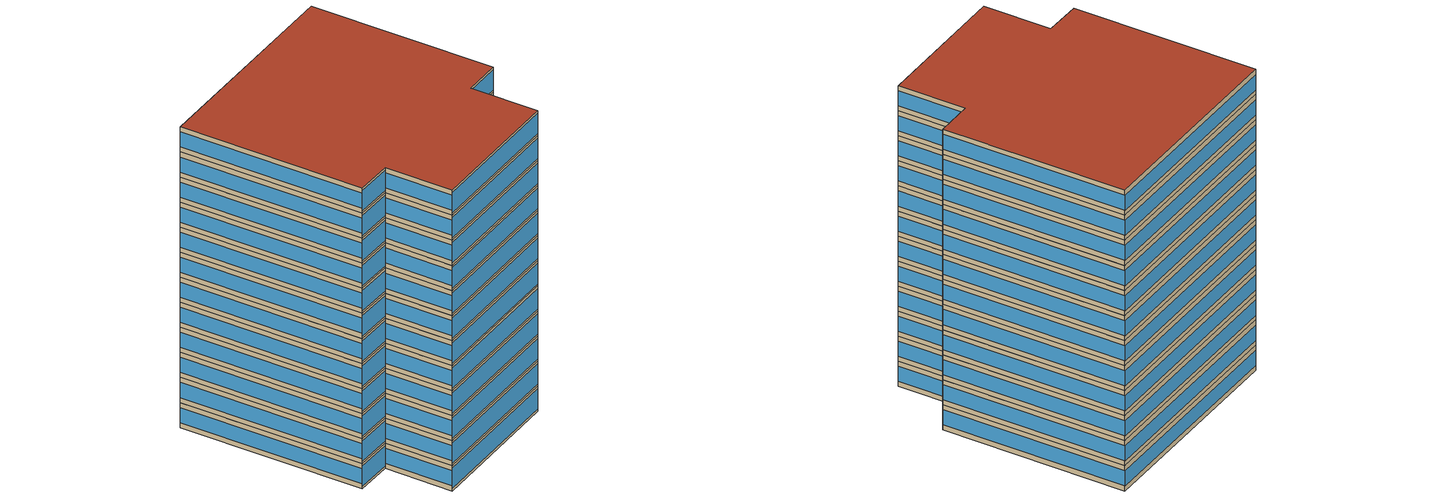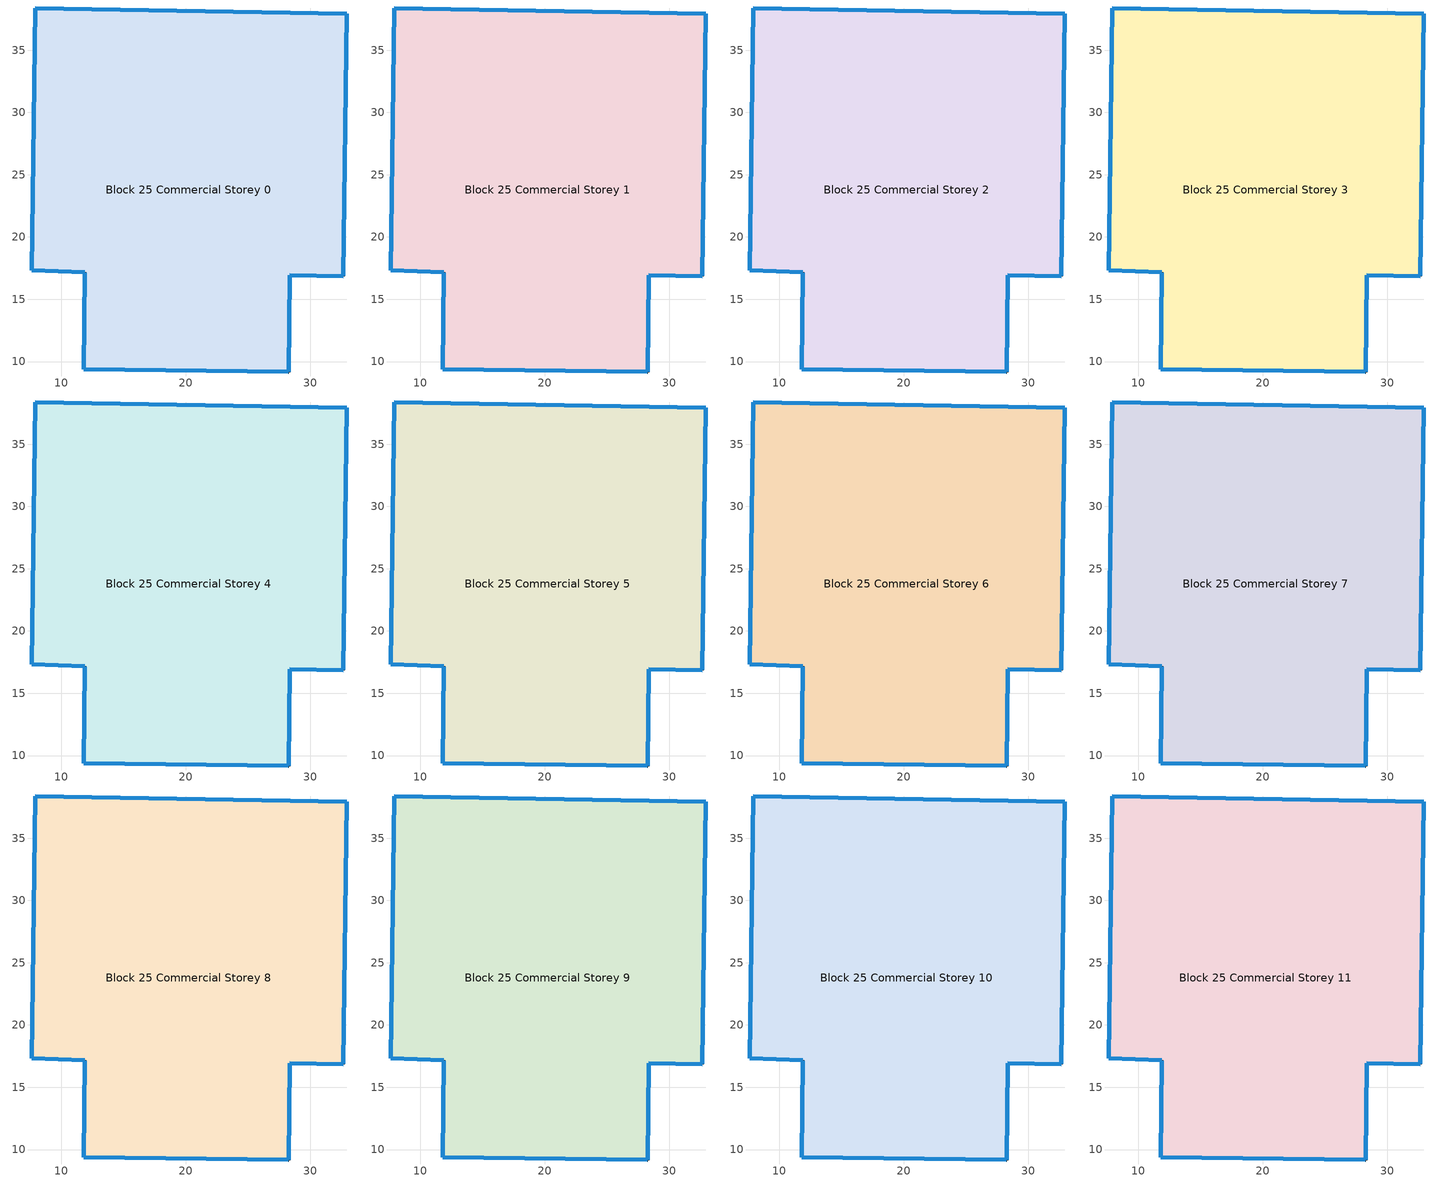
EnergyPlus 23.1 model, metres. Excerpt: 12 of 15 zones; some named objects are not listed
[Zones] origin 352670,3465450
Block 25 Commercial Storey 0
 floor ground (Project Floor): 32.93,37.92 32.64,16.86 28.36,16.92 28.25,9.16 11.78,9.39 11.89,17.15 7.61,17.32 7.91,38.38 z0
 wall outside (Project Wall): 7.61,17.32 11.89,17.15 11.78,9.39 28.25,9.16 28.36,16.92 32.64,16.86 32.93,37.92 7.91,38.38 7.61,17.32 z0:3
 window (Commercial_south_window_construction): 7.61,17.32 11.89,17.15 / 11.79,9.39 28.24,9.16 / 28.36,16.92 32.64,16.86 z0.3:2.7
 window (Commercial_west_window_construction): 11.89,17.15 11.78,9.39 / 7.91,38.37 7.61,17.33 z0.6:2.4
 window (Commercial_east_window_construction): 28.25,9.16 28.36,16.91 / 32.64,16.87 32.93,37.91 z0.6:2.4
 window (Commercial_north_window_construction): 32.92,37.92 7.92,38.38 z0.6:2.4
 roof outside (Project Ceiling): 28.25,9.16 28.36,16.92 32.64,16.86 32.93,37.92 7.91,38.38 7.61,17.32 11.89,17.15 11.78,9.39 z3
Block 25 Commercial Storey 1
 floor outside (Project Floor): 32.93,37.92 32.64,16.86 28.36,16.92 28.25,9.16 11.78,9.39 11.89,17.15 7.61,17.32 7.91,38.38 z3
 wall outside (Project Wall): 7.61,17.32 11.89,17.15 11.78,9.39 28.25,9.16 28.36,16.92 32.64,16.86 32.93,37.92 7.91,38.38 7.61,17.32 z3:6
 window (Commercial_south_window_construction): 7.61,17.32 11.89,17.15 / 11.79,9.39 28.24,9.16 / 28.36,16.92 32.64,16.86 z3.3:5.7
 window (Commercial_west_window_construction): 11.89,17.15 11.78,9.39 / 7.91,38.37 7.61,17.33 z3.6:5.4
 window (Commercial_east_window_construction): 28.25,9.16 28.36,16.91 / 32.64,16.87 32.93,37.91 z3.6:5.4
 window (Commercial_north_window_construction): 32.92,37.92 7.92,38.38 z3.6:5.4
 roof outside (Project Ceiling): 28.25,9.16 28.36,16.92 32.64,16.86 32.93,37.92 7.91,38.38 7.61,17.32 11.89,17.15 11.78,9.39 z6
Block 25 Commercial Storey 2
 floor outside (Project Floor): 32.93,37.92 32.64,16.86 28.36,16.92 28.25,9.16 11.78,9.39 11.89,17.15 7.61,17.32 7.91,38.38 z6
 wall outside (Project Wall): 7.61,17.32 11.89,17.15 11.78,9.39 28.25,9.16 28.36,16.92 32.64,16.86 32.93,37.92 7.91,38.38 7.61,17.32 z6:9
 window (Commercial_south_window_construction): 7.61,17.32 11.89,17.15 / 11.79,9.39 28.24,9.16 / 28.36,16.92 32.64,16.86 z6.3:8.7
 window (Commercial_west_window_construction): 11.89,17.15 11.78,9.39 / 7.91,38.37 7.61,17.33 z6.6:8.4
 window (Commercial_east_window_construction): 28.25,9.16 28.36,16.91 / 32.64,16.87 32.93,37.91 z6.6:8.4
 window (Commercial_north_window_construction): 32.92,37.92 7.92,38.38 z6.6:8.4
 roof outside (Project Ceiling): 28.25,9.16 28.36,16.92 32.64,16.86 32.93,37.92 7.91,38.38 7.61,17.32 11.89,17.15 11.78,9.39 z9
Block 25 Commercial Storey 3
 floor outside (Project Floor): 32.93,37.92 32.64,16.86 28.36,16.92 28.25,9.16 11.78,9.39 11.89,17.15 7.61,17.32 7.91,38.38 z9
 wall outside (Project Wall): 7.61,17.32 11.89,17.15 11.78,9.39 28.25,9.16 28.36,16.92 32.64,16.86 32.93,37.92 7.91,38.38 7.61,17.32 z9:12
 window (Commercial_south_window_construction): 7.61,17.32 11.89,17.15 / 11.79,9.39 28.24,9.16 / 28.36,16.92 32.64,16.86 z9.3:11.7
 window (Commercial_west_window_construction): 11.89,17.15 11.78,9.39 / 7.91,38.37 7.61,17.33 z9.6:11.4
 window (Commercial_east_window_construction): 28.25,9.16 28.36,16.91 / 32.64,16.87 32.93,37.91 z9.6:11.4
 window (Commercial_north_window_construction): 32.92,37.92 7.92,38.38 z9.6:11.4
 roof outside (Project Ceiling): 28.25,9.16 28.36,16.92 32.64,16.86 32.93,37.92 7.91,38.38 7.61,17.32 11.89,17.15 11.78,9.39 z12
Block 25 Commercial Storey 4
 floor outside (Project Floor): 32.93,37.92 32.64,16.86 28.36,16.92 28.25,9.16 11.78,9.39 11.89,17.15 7.61,17.32 7.91,38.38 z12
 wall outside (Project Wall): 7.61,17.32 11.89,17.15 11.78,9.39 28.25,9.16 28.36,16.92 32.64,16.86 32.93,37.92 7.91,38.38 7.61,17.32 z12:15
 window (Commercial_south_window_construction): 7.61,17.32 11.89,17.15 / 11.79,9.39 28.24,9.16 / 28.36,16.92 32.64,16.86 z12.3:14.7
 window (Commercial_west_window_construction): 11.89,17.15 11.78,9.39 / 7.91,38.37 7.61,17.33 z12.6:14.4
 window (Commercial_east_window_construction): 28.25,9.16 28.36,16.91 / 32.64,16.87 32.93,37.91 z12.6:14.4
 window (Commercial_north_window_construction): 32.92,37.92 7.92,38.38 z12.6:14.4
 roof outside (Project Ceiling): 28.25,9.16 28.36,16.92 32.64,16.86 32.93,37.92 7.91,38.38 7.61,17.32 11.89,17.15 11.78,9.39 z15
Block 25 Commercial Storey 5
 floor outside (Project Floor): 32.93,37.92 32.64,16.86 28.36,16.92 28.25,9.16 11.78,9.39 11.89,17.15 7.61,17.32 7.91,38.38 z15
 wall outside (Project Wall): 7.61,17.32 11.89,17.15 11.78,9.39 28.25,9.16 28.36,16.92 32.64,16.86 32.93,37.92 7.91,38.38 7.61,17.32 z15:18
 window (Commercial_south_window_construction): 7.61,17.32 11.89,17.15 / 11.79,9.39 28.24,9.16 / 28.36,16.92 32.64,16.86 z15.3:17.7
 window (Commercial_west_window_construction): 11.89,17.15 11.78,9.39 / 7.91,38.37 7.61,17.33 z15.6:17.4
 window (Commercial_east_window_construction): 28.25,9.16 28.36,16.91 / 32.64,16.87 32.93,37.91 z15.6:17.4
 window (Commercial_north_window_construction): 32.92,37.92 7.92,38.38 z15.6:17.4
 roof outside (Project Ceiling): 28.25,9.16 28.36,16.92 32.64,16.86 32.93,37.92 7.91,38.38 7.61,17.32 11.89,17.15 11.78,9.39 z18
Block 25 Commercial Storey 6
 floor outside (Project Floor): 32.93,37.92 32.64,16.86 28.36,16.92 28.25,9.16 11.78,9.39 11.89,17.15 7.61,17.32 7.91,38.38 z18
 wall outside (Project Wall): 7.61,17.32 11.89,17.15 11.78,9.39 28.25,9.16 28.36,16.92 32.64,16.86 32.93,37.92 7.91,38.38 7.61,17.32 z18:21
 window (Commercial_south_window_construction): 7.61,17.32 11.89,17.15 / 11.79,9.39 28.24,9.16 / 28.36,16.92 32.64,16.86 z18.3:20.7
 window (Commercial_west_window_construction): 11.89,17.15 11.78,9.39 / 7.91,38.37 7.61,17.33 z18.6:20.4
 window (Commercial_east_window_construction): 28.25,9.16 28.36,16.91 / 32.64,16.87 32.93,37.91 z18.6:20.4
 window (Commercial_north_window_construction): 32.92,37.92 7.92,38.38 z18.6:20.4
 roof outside (Project Ceiling): 28.25,9.16 28.36,16.92 32.64,16.86 32.93,37.92 7.91,38.38 7.61,17.32 11.89,17.15 11.78,9.39 z21
Block 25 Commercial Storey 7
 floor outside (Project Floor): 32.93,37.92 32.64,16.86 28.36,16.92 28.25,9.16 11.78,9.39 11.89,17.15 7.61,17.32 7.91,38.38 z21
 wall outside (Project Wall): 7.61,17.32 11.89,17.15 11.78,9.39 28.25,9.16 28.36,16.92 32.64,16.86 32.93,37.92 7.91,38.38 7.61,17.32 z21:24
 window (Commercial_south_window_construction): 7.61,17.32 11.89,17.15 / 11.79,9.39 28.24,9.16 / 28.36,16.92 32.64,16.86 z21.3:23.7
 window (Commercial_west_window_construction): 11.89,17.15 11.78,9.39 / 7.91,38.37 7.61,17.33 z21.6:23.4
 window (Commercial_east_window_construction): 28.25,9.16 28.36,16.91 / 32.64,16.87 32.93,37.91 z21.6:23.4
 window (Commercial_north_window_construction): 32.92,37.92 7.92,38.38 z21.6:23.4
 roof outside (Project Ceiling): 28.25,9.16 28.36,16.92 32.64,16.86 32.93,37.92 7.91,38.38 7.61,17.32 11.89,17.15 11.78,9.39 z24
Block 25 Commercial Storey 8
 floor outside (Project Floor): 32.93,37.92 32.64,16.86 28.36,16.92 28.25,9.16 11.78,9.39 11.89,17.15 7.61,17.32 7.91,38.38 z24
 wall outside (Project Wall): 7.61,17.32 11.89,17.15 11.78,9.39 28.25,9.16 28.36,16.92 32.64,16.86 32.93,37.92 7.91,38.38 7.61,17.32 z24:27
 window (Commercial_south_window_construction): 7.61,17.32 11.89,17.15 / 11.79,9.39 28.24,9.16 / 28.36,16.92 32.64,16.86 z24.3:26.7
 window (Commercial_west_window_construction): 11.89,17.15 11.78,9.39 / 7.91,38.37 7.61,17.33 z24.6:26.4
 window (Commercial_east_window_construction): 28.25,9.16 28.36,16.91 / 32.64,16.87 32.93,37.91 z24.6:26.4
 window (Commercial_north_window_construction): 32.92,37.92 7.92,38.38 z24.6:26.4
 roof outside (Project Ceiling): 28.25,9.16 28.36,16.92 32.64,16.86 32.93,37.92 7.91,38.38 7.61,17.32 11.89,17.15 11.78,9.39 z27
Block 25 Commercial Storey 9
 floor outside (Project Floor): 32.93,37.92 32.64,16.86 28.36,16.92 28.25,9.16 11.78,9.39 11.89,17.15 7.61,17.32 7.91,38.38 z27
 wall outside (Project Wall): 7.61,17.32 11.89,17.15 11.78,9.39 28.25,9.16 28.36,16.92 32.64,16.86 32.93,37.92 7.91,38.38 7.61,17.32 z27:30
 window (Commercial_south_window_construction): 7.61,17.32 11.89,17.15 / 11.79,9.39 28.24,9.16 / 28.36,16.92 32.64,16.86 z27.3:29.7
 window (Commercial_west_window_construction): 11.89,17.15 11.78,9.39 / 7.91,38.37 7.61,17.33 z27.6:29.4
 window (Commercial_east_window_construction): 28.25,9.16 28.36,16.91 / 32.64,16.87 32.93,37.91 z27.6:29.4
 window (Commercial_north_window_construction): 32.92,37.92 7.92,38.38 z27.6:29.4
 roof outside (Project Ceiling): 28.25,9.16 28.36,16.92 32.64,16.86 32.93,37.92 7.91,38.38 7.61,17.32 11.89,17.15 11.78,9.39 z30
Block 25 Commercial Storey 10
 floor outside (Project Floor): 32.93,37.92 32.64,16.86 28.36,16.92 28.25,9.16 11.78,9.39 11.89,17.15 7.61,17.32 7.91,38.38 z30
 wall outside (Project Wall): 7.61,17.32 11.89,17.15 11.78,9.39 28.25,9.16 28.36,16.92 32.64,16.86 32.93,37.92 7.91,38.38 7.61,17.32 z30:33
 window (Commercial_south_window_construction): 7.61,17.32 11.89,17.15 / 11.79,9.39 28.24,9.16 / 28.36,16.92 32.64,16.86 z30.3:32.7
 window (Commercial_west_window_construction): 11.89,17.15 11.78,9.39 / 7.91,38.37 7.61,17.33 z30.6:32.4
 window (Commercial_east_window_construction): 28.25,9.16 28.36,16.91 / 32.64,16.87 32.93,37.91 z30.6:32.4
 window (Commercial_north_window_construction): 32.92,37.92 7.92,38.38 z30.6:32.4
 roof outside (Project Ceiling): 28.25,9.16 28.36,16.92 32.64,16.86 32.93,37.92 7.91,38.38 7.61,17.32 11.89,17.15 11.78,9.39 z33
Block 25 Commercial Storey 11
 floor outside (Project Floor): 32.93,37.92 32.64,16.86 28.36,16.92 28.25,9.16 11.78,9.39 11.89,17.15 7.61,17.32 7.91,38.38 z33
 wall outside (Project Wall): 7.61,17.32 11.89,17.15 11.78,9.39 28.25,9.16 28.36,16.92 32.64,16.86 32.93,37.92 7.91,38.38 7.61,17.32 z33:36
 window (Commercial_south_window_construction): 7.61,17.32 11.89,17.15 / 11.79,9.39 28.24,9.16 / 28.36,16.92 32.64,16.86 z33.3:35.7
 window (Commercial_west_window_construction): 11.89,17.15 11.78,9.39 / 7.91,38.37 7.61,17.33 z33.6:35.4
 window (Commercial_east_window_construction): 28.25,9.16 28.36,16.91 / 32.64,16.87 32.93,37.91 z33.6:35.4
 window (Commercial_north_window_construction): 32.92,37.92 7.92,38.38 z33.6:35.4
 roof outside (Project Ceiling): 28.25,9.16 28.36,16.92 32.64,16.86 32.93,37.92 7.91,38.38 7.61,17.32 11.89,17.15 11.78,9.39 z36
[Building]
Building_1: North Axis=0; Terrain=City; Loads Convergence Tolerance Value=0.04; Temperature Convergence Tolerance Value=0.4; Solar Distribution=FullExterior; Maximum Number of Warmup Days=25; Minimum Number of Warmup Days=6
[Site:Location]
CHN Design_Conditions: Latitude=30; Longitude=114; Time Zone=8; Elevation=12
[SIZINGPERIOD:DESIGNDAY] Day of Month=21; DryBulb Temperature Range Modifier Type=DefaultMultipliers; Humidity Condition Type=Wetbulb; Barometric Pressure=101181; Rain Indicator=No; Snow Indicator=No; Daylight Saving Time Indicator=No; Sky Clearness=0; Begin Environment Reset Mode=FullResetAtBeginEnvironment
Name | Month | Day Type | Maximum DryBulb Temperature | Daily DryBulb Temperature Range | Wetbulb or DewPoint at Maximum DryBulb | Wind Speed | Wind Direction | Solar Model Indicator | ASHRAE Clear Sky Optical Depth for Beam Irradiance taub | ASHRAE Clear Sky Optical Depth for Diffuse Irradiance taud
Ann Htg 99.6% Condns DB | 1 | WinterDesignDay | -10 | 0 | -4.8 | 1 | 340 | ASHRAEClearSky | 0 | 0
Ann Clg .4% Condns DB=>MWB | 7 | SummerDesignDay | 40 | 6.6 | 27.1 | 3.5 | 220 | ASHRAETau | 0.781 | 1.413
[MATERIAL]
DefaultMaterial: Roughness=Rough; Thickness=0.1; Conductivity=0.1; Density=1000; Specific Heat=1000; Thermal Absorptance=0.9; Solar Absorptance=0.7; Visible Absorptance=0.7
[WINDOWMATERIAL:SIMPLEGLAZINGSYSTEM] UFactor=3; Visible Transmittance=0.6
Name | Solar Heat Gain Coefficient
Commercial_east_window; Commercial_south_window; Commercial_west_window | 0.3
Commercial_north_window | 0.35
[CONSTRUCTION]
Project Wall; Project Floor; Project Ceiling: DefaultMaterial
Commercial_east_window_construction: Commercial_east_window
Commercial_south_window_construction: Commercial_south_window
Commercial_west_window_construction: Commercial_west_window
Commercial_north_window_construction: Commercial_north_window
[SPACE] Ceiling Height=autocalculate; Volume=autocalculate; Floor Area=autocalculate; Space Type=Commercial
Name | Zone
Block 25 Commercial Storey 0_space | Block 25 Commercial Storey 0
Block 25 Commercial Storey 1_space | Block 25 Commercial Storey 1
Block 25 Commercial Storey 2_space | Block 25 Commercial Storey 2
Block 25 Commercial Storey 3_space | Block 25 Commercial Storey 3
Block 25 Commercial Storey 4_space | Block 25 Commercial Storey 4
Block 25 Commercial Storey 5_space | Block 25 Commercial Storey 5
Block 25 Commercial Storey 6_space | Block 25 Commercial Storey 6
Block 25 Commercial Storey 7_space | Block 25 Commercial Storey 7
Block 25 Commercial Storey 8_space | Block 25 Commercial Storey 8
Block 25 Commercial Storey 9_space | Block 25 Commercial Storey 9
Block 25 Commercial Storey 10_space | Block 25 Commercial Storey 10
Block 25 Commercial Storey 11_space | Block 25 Commercial Storey 11
[SPACELIST]
Commercial: Block 25 Commercial Storey 0_space, Block 25 Commercial Storey 1_space, Block 25 Commercial Storey 2_space, Block 25 Commercial Storey 3_space, Block 25 Commercial Storey 4_space, Block 25 Commercial Storey 5_space, Block 25 Commercial Storey 6_space, Block 25 Commercial Storey 7_space, Block 25 Commercial Storey 8_space, Block 25 Commercial Storey 9_space, Block 25 Commercial Storey 10_space, Block 25 Commercial Storey 11_space, Block 25 Commercial Storey 12_space, Block 25 Commercial Storey 13_space, Block 25 Commercial Storey 14_space
[ZONE] Type=1; Multiplier=1; Ceiling Height=autocalculate; Volume=autocalculate; Floor Area=autocalculate; Part of Total Floor Area=Yes
Block 25 Commercial Storey 0; Block 25 Commercial Storey 1; Block 25 Commercial Storey 2; Block 25 Commercial Storey 3; Block 25 Commercial Storey 4; Block 25 Commercial Storey 5; Block 25 Commercial Storey 6; Block 25 Commercial Storey 7; Block 25 Commercial Storey 8; Block 25 Commercial Storey 9; Block 25 Commercial Storey 10; Block 25 Commercial Storey 11
[PEOPLE]
People_for_commercial: Zone or ZoneList or Space or SpaceList=Commercial; Number of People Schedule=SeasonalSchedule_Schedule_commerical_people; Number of People Calculation Method=People/Area; People per Floor Area=0.125; Fraction Radiant=0.3; Sensible Heat Fraction=autocalculate; Activity Level Schedule=SeasonalSchedule_Schedule_commerical_activity; Carbon Dioxide Generation Rate=3.82e-08; Enable ASHRAE 55 Comfort Warnings=No; Mean Radiant Temperature Calculation Type=ZoneAveraged; Clothing Insulation Calculation Method=ClothingInsulationSchedule; Cold Stress Temperature Threshold=15.56; Heat Stress Temperature Threshold=30
[LIGHTS]
Light_for_commercial: Zone or ZoneList or Space or SpaceList=Commercial; Schedule=SeasonalSchedule_commerical_lighting; Design Level Calculation Method=Watts/Area; Watts per Zone Floor Area=10; Return Air Fraction=0; Fraction Radiant=0.32; Fraction Visible=0.25; Fraction Replaceable=1; EndUse Subcategory=General; Return Air Fraction Calculated from Plenum Temperature=No; Return Air Fraction Function of Plenum Temperature Coefficient 1=0; Return Air Fraction Function of Plenum Temperature Coefficient 2=0
[ELECTRICEQUIPMENT]
Equipment_for_commercial: Zone or ZoneList or Space or SpaceList=Commercial; Schedule=SeasonalSchedule_Schedule_commerical_equipment; Design Level Calculation Method=Watts/Area; Watts per Zone Floor Area=13; Fraction Latent=0; Fraction Radiant=0; Fraction Lost=0; EndUse Subcategory=Electric Equipment
[DAYLIGHTING:CONTROLS] Illuminance Setpoint at Reference Point 1=500
Name | Zone or Space | Glare Calculation Daylighting Reference Point | Daylighting Reference Point 1
Dlight_Block 25 Commercial Storey 0 | Block 25 Commercial Storey 0 | Rpoint_Block 25 Commercial Storey 0 | Rpoint_Block 25 Commercial Storey 0
Dlight_Block 25 Commercial Storey 1 | Block 25 Commercial Storey 1 | Rpoint_Block 25 Commercial Storey 1 | Rpoint_Block 25 Commercial Storey 1
Dlight_Block 25 Commercial Storey 2 | Block 25 Commercial Storey 2 | Rpoint_Block 25 Commercial Storey 2 | Rpoint_Block 25 Commercial Storey 2
Dlight_Block 25 Commercial Storey 3 | Block 25 Commercial Storey 3 | Rpoint_Block 25 Commercial Storey 3 | Rpoint_Block 25 Commercial Storey 3
Dlight_Block 25 Commercial Storey 4 | Block 25 Commercial Storey 4 | Rpoint_Block 25 Commercial Storey 4 | Rpoint_Block 25 Commercial Storey 4
Dlight_Block 25 Commercial Storey 5 | Block 25 Commercial Storey 5 | Rpoint_Block 25 Commercial Storey 5 | Rpoint_Block 25 Commercial Storey 5
Dlight_Block 25 Commercial Storey 6 | Block 25 Commercial Storey 6 | Rpoint_Block 25 Commercial Storey 6 | Rpoint_Block 25 Commercial Storey 6
Dlight_Block 25 Commercial Storey 7 | Block 25 Commercial Storey 7 | Rpoint_Block 25 Commercial Storey 7 | Rpoint_Block 25 Commercial Storey 7
Dlight_Block 25 Commercial Storey 8 | Block 25 Commercial Storey 8 | Rpoint_Block 25 Commercial Storey 8 | Rpoint_Block 25 Commercial Storey 8
Dlight_Block 25 Commercial Storey 9 | Block 25 Commercial Storey 9 | Rpoint_Block 25 Commercial Storey 9 | Rpoint_Block 25 Commercial Storey 9
Dlight_Block 25 Commercial Storey 10 | Block 25 Commercial Storey 10 | Rpoint_Block 25 Commercial Storey 10 | Rpoint_Block 25 Commercial Storey 10
Dlight_Block 25 Commercial Storey 11 | Block 25 Commercial Storey 11 | Rpoint_Block 25 Commercial Storey 11 | Rpoint_Block 25 Commercial Storey 11
[HVACTEMPLATE:THERMOSTAT]
Name | Heating Setpoint Schedule | Cooling Setpoint Schedule
Thermostat_for_office | SeasonalSchedule_office_heating | SeasonalSchedule_office_cooling
Thermostat_for_commercial | SeasonalSchedule_commerical_heating | SeasonalSchedule_commerical_cooling
Thermostat_for_residential | SeasonalSchedule_residential_heating | SeasonalSchedule_residential_cooling
Thermostat_for_school | SeasonalSchedule_school_heating | SeasonalSchedule_school_cooling
Thermostat_for_hospital | SeasonalSchedule_hospital_heating | SeasonalSchedule_hospital_cooling
Thermostat_for_industrial | SeasonalSchedule_Industrial_heating | SeasonalSchedule_Industrial_cooling
Thermostat_for_transport | SeasonalSchedule_transport_heating | SeasonalSchedule_transport_cooling
Thermostat_for_administration | SeasonalSchedule_administration_heating | SeasonalSchedule_administration_cooling
[HVACTEMPLATE:ZONE:IDEALLOADSAIRSYSTEM] Template Thermostat=Thermostat_for_commercial; Maximum Heating Supply Air Temperature=50; Minimum Cooling Supply Air Temperature=13; Maximum Heating Supply Air Humidity Ratio=0.0156; Minimum Cooling Supply Air Humidity Ratio=0.0077; Heating Limit=NoLimit; Cooling Limit=NoLimit; Dehumidification Control Type=ConstantSensibleHeatRatio; Cooling Sensible Heat Ratio=0.7; Dehumidification Setpoint=60; Humidification Control Type=None; Humidification Setpoint=30; Outdoor Air Method=DetailedSpecification; Outdoor Air Flow Rate per Person=0.00944; Outdoor Air Flow Rate per Zone Floor Area=0; Outdoor Air Flow Rate per Zone=0; Design Specification Outdoor Air Object=Ventilation_for_commercial; Demand Controlled Ventilation Type=None; Outdoor Air Economizer Type=NoEconomizer; Heat Recovery Type=None; Sensible Heat Recovery Effectiveness=0.7; Latent Heat Recovery Effectiveness=0.65
Block 25 Commercial Storey 0; Block 25 Commercial Storey 1; Block 25 Commercial Storey 2; Block 25 Commercial Storey 3; Block 25 Commercial Storey 4; Block 25 Commercial Storey 5; Block 25 Commercial Storey 6; Block 25 Commercial Storey 7; Block 25 Commercial Storey 8; Block 25 Commercial Storey 9; Block 25 Commercial Storey 10; Block 25 Commercial Storey 11
[DESIGNSPECIFICATION:OUTDOORAIR]
Ventilation_for_commercial: Outdoor Air Method=Flow/Person; Outdoor Air Flow per Person=0.00833333; Outdoor Air Flow per Zone Floor Area=0; Outdoor Air Flow per Zone=0; Outdoor Air Flow Air Changes per Hour=0
[SCHEDULE:DAY:HOURLY]
Schedule_administration_heating_summer_hourly; Schedule_commerical_heating_summer_hourly; Schedule_residential_heating_summer_hourly; Schedule_school_heating_summer_hourly; Schedule_hospital_heating_summer_hourly; Schedule_Industrial_heating_summer_hourly; Schedule_transport_heating_summer_hourly; Schedule_office_heating_summer_hourly: -20, -20, -20, -20, -20, -20, -20, -20, -20, -20, -20, -20, -20, -20, -20, -20, -20, -20, -20, -20, -20, -20, -20, -20
Schedule_administration_heating_winnter_weekday_hourly: 5, 5, 5, 5, 5, 5, 12, 12, 18, 20, 20, 20, 20, 20, 20, 20, 20, 20, 18, 5, 5, 5, 5, 5
Schedule_administration_heating_winnter_holiday_hourly; Schedule_school_heating_winnter_holiday_hourly: 5, 5, 5, 5, 5, 5, 5, 5, 5, 5, 5, 5, 5, 5, 5, 5, 5, 5, 5, 5, 5, 5, 5, 5
Schedule_administration_cooling_winter_hourly; Schedule_administration_cooling_summer_holiday_hourly; Schedule_commerical_cooling_winter_hourly; Schedule_residential_cooling_winter_hourly; Schedule_school_cooling_winter_hourly; Schedule_school_cooling_summer_holiday_hourly; Schedule_hospital_cooling_winter_hourly; Schedule_Industrial_cooling_winter_hourly; Schedule_transport_cooling_winter_hourly; Schedule_office_cooling_winter_hourly: 50, 50, 50, 50, 50, 50, 50, 50, 50, 50, 50, 50, 50, 50, 50, 50, 50, 50, 50, 50, 50, 50, 50, 50
Schedule_administration_cooling_summer_weekday_hourly: 50, 50, 50, 50, 50, 50, 50, 28, 26, 26, 26, 26, 26, 26, 26, 26, 26, 26, 50, 50, 50, 50, 50, 50
Schedule_commerical_heating_winnter_weekday_hourly; Schedule_commerical_heating_winnter_holiday_hourly: 5, 5, 5, 5, 5, 5, 12, 16, 18, 18, 18, 18, 18, 18, 18, 18, 18, 18, 18, 18, 12, 5, 5, 5
Schedule_commerical_cooling_summer_weekday_hourly; Schedule_commerical_cooling_summer_holiday_hourly: 50, 50, 50, 50, 50, 50, 50, 28, 24, 24, 24, 24, 24, 24, 24, 24, 24, 24, 24, 24, 24, 28, 50, 50
Schedule_commerical_lighting_weekday_hourly; Schedule_commerical_lighting_holiday_hourly: 0.1, 0.1, 0.1, 0.1, 0.1, 0.1, 0.1, 0.5, 0.6, 0.6, 0.6, 0.6, 0.6, 0.6, 0.6, 0.6, 0.8, 0.9, 1, 1, 1, 0.1, 0.1, 0.1
Schedule_commerical_equipment_weekday_hourly; Schedule_commerical_equipment_holiday_hourly: 0.2, 0.2, 0.2, 0.2, 0.2, 0.2, 0.2, 0.3, 0.5, 1, 1, 1, 1, 1, 1, 1, 1, 1, 1, 0.8, 0.5, 0.2, 0.2, 0.2
Schedule_commerical_people_weekday_hourly: 0.1, 0.1, 0.1, 0.1, 0.1, 0.1, 0.1, 0.2, 0.5, 0.8, 0.8, 0.8, 0.8, 0.8, 0.8, 0.8, 0.8, 0.8, 0.8, 0.7, 0.5, 0.1, 0.1, 0.1
Schedule_commerical_people_holiday_hourly: 0.1, 0.1, 0.1, 0.1, 0.1, 0.1, 0.1, 0.2, 0.5, 0.8, 1, 1, 1, 1, 1, 1, 1, 0.8, 0.8, 0.7, 0.5, 0.1, 0.1, 0.1
Schedule_commerical_activity_weekday_hourly; Schedule_commerical_activity_holiday_hourly: 207, 207, 207, 207, 207, 207, 207, 207, 207, 207, 207, 207, 207, 207, 207, 207, 207, 207, 207, 207, 207, 207, 207, 207
Schedule_residential_heating_winnter_weekday_hourly; Schedule_residential_heating_winnter_holiday_hourly: 18, 18, 18, 18, 18, 18, 18, -20, -20, -20, -20, -20, -20, -20, -20, -20, -20, -20, -20, -20, 18, 18, 18, 18
Schedule_residential_cooling_summer_weekday_hourly; Schedule_residential_cooling_summer_holiday_hourly: 26, 26, 26, 26, 26, 26, 26, 50, 50, 50, 50, 50, 50, 50, 50, 50, 50, 50, 50, 50, 26, 26, 26, 26
Schedule_school_heating_winnter_weekday_hourly: 5, 5, 5, 5, 5, 12, 18, 20, 20, 20, 20, 20, 20, 20, 20, 20, 20, 20, 18, 12, 5, 5, 5, 5
Schedule_school_cooling_summer_weekday_hourly: 50, 50, 50, 50, 50, 50, 28, 26, 26, 26, 26, 26, 26, 26, 26, 26, 26, 26, 50, 50, 50, 50, 50, 50
Schedule_hospital_heating_winnter_weekday_hourly; Schedule_hospital_heating_winnter_holiday_hourly: 22, 22, 22, 22, 22, 22, 22, 22, 22, 22, 22, 22, 22, 22, 22, 22, 22, 22, 22, 22, 22, 22, 22, 22
Schedule_hospital_cooling_summer_weekday_hourly; Schedule_hospital_cooling_summer_holiday_hourly: 26, 26, 26, 26, 26, 26, 26, 26, 26, 26, 26, 26, 26, 26, 26, 26, 26, 26, 26, 26, 26, 26, 26, 26
Schedule_Industrial_heating_winnter_weekday_hourly; Schedule_Industrial_heating_winnter_holiday_hourly: -20, -20, -20, -20, -20, -20, 18, 18, 18, 18, 18, 18, 18, 18, 18, 18, 18, 18, 18, -20, -20, -20, -20, -20
Schedule_Industrial_cooling_summer_weekday_hourly; Schedule_Industrial_cooling_summer_holiday_hourly: 50, 50, 50, 50, 50, 50, 50, 28, 28, 28, 28, 28, 28, 28, 28, 28, 28, 28, 28, 50, 50, 50, 50, 50
Schedule_transport_heating_winnter_weekday_hourly; Schedule_transport_heating_winnter_holiday_hourly: 18, 18, 18, 18, 18, 18, 20, 20, 20, 20, 20, 20, 20, 20, 20, 20, 20, 20, 20, 20, 20, 20, 18, 18
Schedule_transport_cooling_summer_weekday_hourly; Schedule_transport_cooling_summer_holiday_hourly: 26, 26, 26, 26, 26, 26, 26, 24, 24, 24, 25, 24, 24, 24, 24, 24, 24, 24, 24, 24, 24, 24, 26, 28
Schedule_office_heating_winnter_weekday_hourly: 5, 5, 5, 5, 5, 5, 12, 18, 20, 20, 20, 20, 20, 20, 20, 20, 20, 20, 20, 18, 12, 5, 5, 5
Schedule_office_heating_winnter_holiday_hourly: 5, 5, 5, 5, 5, 5, 5, 5, 5, 16, 16, 16, 16, 16, 16, 16, 16, 5, 5, 5, 5, 5, 5, 5
Schedule_office_cooling_summer_weekday_hourly: 50, 50, 50, 50, 50, 50, 28, 26, 26, 26, 26, 26, 26, 26, 26, 26, 26, 26, 26, 26, 50, 50, 50, 50
Schedule_office_cooling_summer_holiday_hourly: 50, 50, 50, 50, 50, 50, 50, 50, 50, 50, 50, 26, 26, 26, 26, 26, 26, 50, 50, 50, 50, 50, 50, 50
[SCHEDULE:WEEK:DAILY]
Schedule_office_heating_summer_weekly: Schedule_office_heating_summer_hourly, Schedule_office_heating_summer_hourly, Schedule_office_heating_summer_hourly, Schedule_office_heating_summer_hourly, Schedule_office_heating_summer_hourly, Schedule_office_heating_summer_hourly, Schedule_office_heating_summer_hourly, Schedule_office_heating_summer_hourly, Schedule_office_heating_summer_hourly, Schedule_office_heating_summer_hourly, Schedule_office_heating_summer_hourly, Schedule_office_heating_summer_hourly
Schedule_office_heating_winnter_weekly: Schedule_office_heating_winnter_holiday_hourly, Schedule_office_heating_winnter_weekday_hourly, Schedule_office_heating_winnter_weekday_hourly, Schedule_office_heating_winnter_weekday_hourly, Schedule_office_heating_winnter_weekday_hourly, Schedule_office_heating_winnter_weekday_hourly, Schedule_office_heating_winnter_holiday_hourly, Schedule_office_heating_winnter_holiday_hourly, Schedule_office_heating_winnter_weekday_hourly, Schedule_office_heating_winnter_weekday_hourly, Schedule_office_heating_winnter_holiday_hourly, Schedule_office_heating_winnter_holiday_hourly
Schedule_office_cooling_winnter_weekly: Schedule_office_cooling_winter_hourly, Schedule_office_cooling_winter_hourly, Schedule_office_cooling_winter_hourly, Schedule_office_cooling_winter_hourly, Schedule_office_cooling_winter_hourly, Schedule_office_cooling_winter_hourly, Schedule_office_cooling_winter_hourly, Schedule_office_cooling_winter_hourly, Schedule_office_cooling_winter_hourly, Schedule_office_cooling_winter_hourly, Schedule_office_cooling_winter_hourly, Schedule_office_cooling_winter_hourly
Schedule_office_cooling_summer_weekly: Schedule_office_cooling_summer_holiday_hourly, Schedule_office_cooling_summer_weekday_hourly, Schedule_office_cooling_summer_weekday_hourly, Schedule_office_cooling_summer_weekday_hourly, Schedule_office_cooling_summer_weekday_hourly, Schedule_office_cooling_summer_weekday_hourly, Schedule_office_cooling_summer_holiday_hourly, Schedule_office_cooling_summer_holiday_hourly, Schedule_office_cooling_summer_weekday_hourly, Schedule_office_cooling_summer_weekday_hourly, Schedule_office_cooling_summer_holiday_hourly, Schedule_office_cooling_summer_holiday_hourly
Schedule_commerical_heating_summer_weekly: Schedule_commerical_heating_summer_hourly, Schedule_commerical_heating_summer_hourly, Schedule_commerical_heating_summer_hourly, Schedule_commerical_heating_summer_hourly, Schedule_commerical_heating_summer_hourly, Schedule_commerical_heating_summer_hourly, Schedule_commerical_heating_summer_hourly, Schedule_commerical_heating_summer_hourly, Schedule_commerical_heating_summer_hourly, Schedule_commerical_heating_summer_hourly, Schedule_commerical_heating_summer_hourly, Schedule_commerical_heating_summer_hourly
Schedule_commerical_heating_winnter_weekly: Schedule_commerical_heating_winnter_holiday_hourly, Schedule_commerical_heating_winnter_weekday_hourly, Schedule_commerical_heating_winnter_weekday_hourly, Schedule_commerical_heating_winnter_weekday_hourly, Schedule_commerical_heating_winnter_weekday_hourly, Schedule_commerical_heating_winnter_weekday_hourly, Schedule_commerical_heating_winnter_holiday_hourly, Schedule_commerical_heating_winnter_holiday_hourly, Schedule_commerical_heating_winnter_weekday_hourly, Schedule_commerical_heating_winnter_weekday_hourly, Schedule_commerical_heating_winnter_holiday_hourly, Schedule_commerical_heating_winnter_holiday_hourly
Schedule_commerical_cooling_winnter_weekly: Schedule_commerical_cooling_winter_hourly, Schedule_commerical_cooling_winter_hourly, Schedule_commerical_cooling_winter_hourly, Schedule_commerical_cooling_winter_hourly, Schedule_commerical_cooling_winter_hourly, Schedule_commerical_cooling_winter_hourly, Schedule_commerical_cooling_winter_hourly, Schedule_commerical_cooling_winter_hourly, Schedule_commerical_cooling_winter_hourly, Schedule_commerical_cooling_winter_hourly, Schedule_commerical_cooling_winter_hourly, Schedule_commerical_cooling_winter_hourly
Schedule_commerical_cooling_summer_weekly: Schedule_commerical_cooling_summer_holiday_hourly, Schedule_commerical_cooling_summer_weekday_hourly, Schedule_commerical_cooling_summer_weekday_hourly, Schedule_commerical_cooling_summer_weekday_hourly, Schedule_commerical_cooling_summer_weekday_hourly, Schedule_commerical_cooling_summer_weekday_hourly, Schedule_commerical_cooling_summer_holiday_hourly, Schedule_commerical_cooling_summer_holiday_hourly, Schedule_commerical_cooling_summer_weekday_hourly, Schedule_commerical_cooling_summer_weekday_hourly, Schedule_commerical_cooling_summer_holiday_hourly, Schedule_commerical_cooling_summer_holiday_hourly
Schedule_commerical_lighting_weekly: Schedule_commerical_lighting_holiday_hourly, Schedule_commerical_lighting_weekday_hourly, Schedule_commerical_lighting_weekday_hourly, Schedule_commerical_lighting_weekday_hourly, Schedule_commerical_lighting_weekday_hourly, Schedule_commerical_lighting_weekday_hourly, Schedule_commerical_lighting_holiday_hourly, Schedule_commerical_lighting_holiday_hourly, Schedule_commerical_lighting_weekday_hourly, Schedule_commerical_lighting_weekday_hourly, Schedule_commerical_lighting_holiday_hourly, Schedule_commerical_lighting_holiday_hourly
Schedule_commerical_equipment_weekly: Schedule_commerical_equipment_holiday_hourly, Schedule_commerical_equipment_weekday_hourly, Schedule_commerical_equipment_weekday_hourly, Schedule_commerical_equipment_weekday_hourly, Schedule_commerical_equipment_weekday_hourly, Schedule_commerical_equipment_weekday_hourly, Schedule_commerical_equipment_holiday_hourly, Schedule_commerical_equipment_holiday_hourly, Schedule_commerical_equipment_weekday_hourly, Schedule_commerical_equipment_weekday_hourly, Schedule_commerical_equipment_holiday_hourly, Schedule_commerical_equipment_holiday_hourly
Schedule_commerical_people_weekly: Schedule_commerical_people_holiday_hourly, Schedule_commerical_people_weekday_hourly, Schedule_commerical_people_weekday_hourly, Schedule_commerical_people_weekday_hourly, Schedule_commerical_people_weekday_hourly, Schedule_commerical_people_weekday_hourly, Schedule_commerical_people_holiday_hourly, Schedule_commerical_people_holiday_hourly, Schedule_commerical_people_weekday_hourly, Schedule_commerical_people_weekday_hourly, Schedule_commerical_people_holiday_hourly, Schedule_commerical_people_holiday_hourly
Schedule_commerical_activity_weekly: Schedule_commerical_activity_holiday_hourly, Schedule_commerical_activity_weekday_hourly, Schedule_commerical_activity_weekday_hourly, Schedule_commerical_activity_weekday_hourly, Schedule_commerical_activity_weekday_hourly, Schedule_commerical_activity_weekday_hourly, Schedule_commerical_activity_holiday_hourly, Schedule_commerical_activity_holiday_hourly, Schedule_commerical_activity_weekday_hourly, Schedule_commerical_activity_weekday_hourly, Schedule_commerical_activity_holiday_hourly, Schedule_commerical_activity_holiday_hourly
Schedule_residential_heating_summer_weekly: Schedule_residential_heating_summer_hourly, Schedule_residential_heating_summer_hourly, Schedule_residential_heating_summer_hourly, Schedule_residential_heating_summer_hourly, Schedule_residential_heating_summer_hourly, Schedule_residential_heating_summer_hourly, Schedule_residential_heating_summer_hourly, Schedule_residential_heating_summer_hourly, Schedule_residential_heating_summer_hourly, Schedule_residential_heating_summer_hourly, Schedule_residential_heating_summer_hourly, Schedule_residential_heating_summer_hourly
Schedule_residential_heating_winnter_weekly: Schedule_residential_heating_winnter_holiday_hourly, Schedule_residential_heating_winnter_weekday_hourly, Schedule_residential_heating_winnter_weekday_hourly, Schedule_residential_heating_winnter_weekday_hourly, Schedule_residential_heating_winnter_weekday_hourly, Schedule_residential_heating_winnter_weekday_hourly, Schedule_residential_heating_winnter_holiday_hourly, Schedule_residential_heating_winnter_holiday_hourly, Schedule_residential_heating_winnter_weekday_hourly, Schedule_residential_heating_winnter_weekday_hourly, Schedule_residential_heating_winnter_holiday_hourly, Schedule_residential_heating_winnter_holiday_hourly
Schedule_residential_cooling_winnter_weekly: Schedule_residential_cooling_winter_hourly, Schedule_residential_cooling_winter_hourly, Schedule_residential_cooling_winter_hourly, Schedule_residential_cooling_winter_hourly, Schedule_residential_cooling_winter_hourly, Schedule_residential_cooling_winter_hourly, Schedule_residential_cooling_winter_hourly, Schedule_residential_cooling_winter_hourly, Schedule_residential_cooling_winter_hourly, Schedule_residential_cooling_winter_hourly, Schedule_residential_cooling_winter_hourly, Schedule_residential_cooling_winter_hourly
Schedule_residential_cooling_summer_weekly: Schedule_residential_cooling_summer_holiday_hourly, Schedule_residential_cooling_summer_weekday_hourly, Schedule_residential_cooling_summer_weekday_hourly, Schedule_residential_cooling_summer_weekday_hourly, Schedule_residential_cooling_summer_weekday_hourly, Schedule_residential_cooling_summer_weekday_hourly, Schedule_residential_cooling_summer_holiday_hourly, Schedule_residential_cooling_summer_holiday_hourly, Schedule_residential_cooling_summer_weekday_hourly, Schedule_residential_cooling_summer_weekday_hourly, Schedule_residential_cooling_summer_holiday_hourly, Schedule_residential_cooling_summer_holiday_hourly
Schedule_school_heating_summer_weekly: Schedule_school_heating_summer_hourly, Schedule_school_heating_summer_hourly, Schedule_school_heating_summer_hourly, Schedule_school_heating_summer_hourly, Schedule_school_heating_summer_hourly, Schedule_school_heating_summer_hourly, Schedule_school_heating_summer_hourly, Schedule_school_heating_summer_hourly, Schedule_school_heating_summer_hourly, Schedule_school_heating_summer_hourly, Schedule_school_heating_summer_hourly, Schedule_school_heating_summer_hourly
Schedule_school_heating_winnter_weekly: Schedule_school_heating_winnter_holiday_hourly, Schedule_school_heating_winnter_weekday_hourly, Schedule_school_heating_winnter_weekday_hourly, Schedule_school_heating_winnter_weekday_hourly, Schedule_school_heating_winnter_weekday_hourly, Schedule_school_heating_winnter_weekday_hourly, Schedule_school_heating_winnter_holiday_hourly, Schedule_school_heating_winnter_holiday_hourly, Schedule_school_heating_winnter_weekday_hourly, Schedule_school_heating_winnter_weekday_hourly, Schedule_school_heating_winnter_holiday_hourly, Schedule_school_heating_winnter_holiday_hourly
Schedule_school_cooling_winnter_weekly: Schedule_school_cooling_winter_hourly, Schedule_school_cooling_winter_hourly, Schedule_school_cooling_winter_hourly, Schedule_school_cooling_winter_hourly, Schedule_school_cooling_winter_hourly, Schedule_school_cooling_winter_hourly, Schedule_school_cooling_winter_hourly, Schedule_school_cooling_winter_hourly, Schedule_school_cooling_winter_hourly, Schedule_school_cooling_winter_hourly, Schedule_school_cooling_winter_hourly, Schedule_school_cooling_winter_hourly
Schedule_school_cooling_summer_weekly: Schedule_school_cooling_summer_holiday_hourly, Schedule_school_cooling_summer_weekday_hourly, Schedule_school_cooling_summer_weekday_hourly, Schedule_school_cooling_summer_weekday_hourly, Schedule_school_cooling_summer_weekday_hourly, Schedule_school_cooling_summer_weekday_hourly, Schedule_school_cooling_summer_holiday_hourly, Schedule_school_cooling_summer_holiday_hourly, Schedule_school_cooling_summer_weekday_hourly, Schedule_school_cooling_summer_weekday_hourly, Schedule_school_cooling_summer_holiday_hourly, Schedule_school_cooling_summer_holiday_hourly
Schedule_hospital_heating_summer_weekly: Schedule_hospital_heating_summer_hourly, Schedule_hospital_heating_summer_hourly, Schedule_hospital_heating_summer_hourly, Schedule_hospital_heating_summer_hourly, Schedule_hospital_heating_summer_hourly, Schedule_hospital_heating_summer_hourly, Schedule_hospital_heating_summer_hourly, Schedule_hospital_heating_summer_hourly, Schedule_hospital_heating_summer_hourly, Schedule_hospital_heating_summer_hourly, Schedule_hospital_heating_summer_hourly, Schedule_hospital_heating_summer_hourly
Schedule_hospital_heating_winnter_weekly: Schedule_hospital_heating_winnter_holiday_hourly, Schedule_hospital_heating_winnter_weekday_hourly, Schedule_hospital_heating_winnter_weekday_hourly, Schedule_hospital_heating_winnter_weekday_hourly, Schedule_hospital_heating_winnter_weekday_hourly, Schedule_hospital_heating_winnter_weekday_hourly, Schedule_hospital_heating_winnter_holiday_hourly, Schedule_hospital_heating_winnter_holiday_hourly, Schedule_hospital_heating_winnter_weekday_hourly, Schedule_hospital_heating_winnter_weekday_hourly, Schedule_hospital_heating_winnter_holiday_hourly, Schedule_hospital_heating_winnter_holiday_hourly
Schedule_hospital_cooling_winnter_weekly: Schedule_hospital_cooling_winter_hourly, Schedule_hospital_cooling_winter_hourly, Schedule_hospital_cooling_winter_hourly, Schedule_hospital_cooling_winter_hourly, Schedule_hospital_cooling_winter_hourly, Schedule_hospital_cooling_winter_hourly, Schedule_hospital_cooling_winter_hourly, Schedule_hospital_cooling_winter_hourly, Schedule_hospital_cooling_winter_hourly, Schedule_hospital_cooling_winter_hourly, Schedule_hospital_cooling_winter_hourly, Schedule_hospital_cooling_winter_hourly
Schedule_hospital_cooling_summer_weekly: Schedule_hospital_cooling_summer_holiday_hourly, Schedule_hospital_cooling_summer_weekday_hourly, Schedule_hospital_cooling_summer_weekday_hourly, Schedule_hospital_cooling_summer_weekday_hourly, Schedule_hospital_cooling_summer_weekday_hourly, Schedule_hospital_cooling_summer_weekday_hourly, Schedule_hospital_cooling_summer_holiday_hourly, Schedule_hospital_cooling_summer_holiday_hourly, Schedule_hospital_cooling_summer_weekday_hourly, Schedule_hospital_cooling_summer_weekday_hourly, Schedule_hospital_cooling_summer_holiday_hourly, Schedule_hospital_cooling_summer_holiday_hourly
Schedule_Industrial_heating_summer_weekly: Schedule_Industrial_heating_summer_hourly, Schedule_Industrial_heating_summer_hourly, Schedule_Industrial_heating_summer_hourly, Schedule_Industrial_heating_summer_hourly, Schedule_Industrial_heating_summer_hourly, Schedule_Industrial_heating_summer_hourly, Schedule_Industrial_heating_summer_hourly, Schedule_Industrial_heating_summer_hourly, Schedule_Industrial_heating_summer_hourly, Schedule_Industrial_heating_summer_hourly, Schedule_Industrial_heating_summer_hourly, Schedule_Industrial_heating_summer_hourly
Schedule_Industrial_heating_winnter_weekly: Schedule_Industrial_heating_winnter_holiday_hourly, Schedule_Industrial_heating_winnter_weekday_hourly, Schedule_Industrial_heating_winnter_weekday_hourly, Schedule_Industrial_heating_winnter_weekday_hourly, Schedule_Industrial_heating_winnter_weekday_hourly, Schedule_Industrial_heating_winnter_weekday_hourly, Schedule_Industrial_heating_winnter_holiday_hourly, Schedule_Industrial_heating_winnter_holiday_hourly, Schedule_Industrial_heating_winnter_weekday_hourly, Schedule_Industrial_heating_winnter_weekday_hourly, Schedule_Industrial_heating_winnter_holiday_hourly, Schedule_Industrial_heating_winnter_holiday_hourly
Schedule_Industrial_cooling_winnter_weekly: Schedule_Industrial_cooling_winter_hourly, Schedule_Industrial_cooling_winter_hourly, Schedule_Industrial_cooling_winter_hourly, Schedule_Industrial_cooling_winter_hourly, Schedule_Industrial_cooling_winter_hourly, Schedule_Industrial_cooling_winter_hourly, Schedule_Industrial_cooling_winter_hourly, Schedule_Industrial_cooling_winter_hourly, Schedule_Industrial_cooling_winter_hourly, Schedule_Industrial_cooling_winter_hourly, Schedule_Industrial_cooling_winter_hourly, Schedule_Industrial_cooling_winter_hourly
Schedule_Industrial_cooling_summer_weekly: Schedule_Industrial_cooling_summer_holiday_hourly, Schedule_Industrial_cooling_summer_weekday_hourly, Schedule_Industrial_cooling_summer_weekday_hourly, Schedule_Industrial_cooling_summer_weekday_hourly, Schedule_Industrial_cooling_summer_weekday_hourly, Schedule_Industrial_cooling_summer_weekday_hourly, Schedule_Industrial_cooling_summer_holiday_hourly, Schedule_Industrial_cooling_summer_holiday_hourly, Schedule_Industrial_cooling_summer_weekday_hourly, Schedule_Industrial_cooling_summer_weekday_hourly, Schedule_Industrial_cooling_summer_holiday_hourly, Schedule_Industrial_cooling_summer_holiday_hourly
Schedule_administration_heating_summer_weekly: Schedule_administration_heating_summer_hourly, Schedule_administration_heating_summer_hourly, Schedule_administration_heating_summer_hourly, Schedule_administration_heating_summer_hourly, Schedule_administration_heating_summer_hourly, Schedule_administration_heating_summer_hourly, Schedule_administration_heating_summer_hourly, Schedule_administration_heating_summer_hourly, Schedule_administration_heating_summer_hourly, Schedule_administration_heating_summer_hourly, Schedule_administration_heating_summer_hourly, Schedule_administration_heating_summer_hourly
Schedule_administration_heating_winnter_weekly: Schedule_administration_heating_winnter_holiday_hourly, Schedule_administration_heating_winnter_weekday_hourly, Schedule_administration_heating_winnter_weekday_hourly, Schedule_administration_heating_winnter_weekday_hourly, Schedule_administration_heating_winnter_weekday_hourly, Schedule_administration_heating_winnter_weekday_hourly, Schedule_administration_heating_winnter_holiday_hourly, Schedule_administration_heating_winnter_holiday_hourly, Schedule_administration_heating_winnter_weekday_hourly, Schedule_administration_heating_winnter_weekday_hourly, Schedule_administration_heating_winnter_holiday_hourly, Schedule_administration_heating_winnter_holiday_hourly
Schedule_administration_cooling_winnter_weekly: Schedule_administration_cooling_winter_hourly, Schedule_administration_cooling_winter_hourly, Schedule_administration_cooling_winter_hourly, Schedule_administration_cooling_winter_hourly, Schedule_administration_cooling_winter_hourly, Schedule_administration_cooling_winter_hourly, Schedule_administration_cooling_winter_hourly, Schedule_administration_cooling_winter_hourly, Schedule_administration_cooling_winter_hourly, Schedule_administration_cooling_winter_hourly, Schedule_administration_cooling_winter_hourly, Schedule_administration_cooling_winter_hourly
Schedule_administration_cooling_summer_weekly: Schedule_administration_cooling_summer_holiday_hourly, Schedule_administration_cooling_summer_weekday_hourly, Schedule_administration_cooling_summer_weekday_hourly, Schedule_administration_cooling_summer_weekday_hourly, Schedule_administration_cooling_summer_weekday_hourly, Schedule_administration_cooling_summer_weekday_hourly, Schedule_administration_cooling_summer_holiday_hourly, Schedule_administration_cooling_summer_holiday_hourly, Schedule_administration_cooling_summer_weekday_hourly, Schedule_administration_cooling_summer_weekday_hourly, Schedule_administration_cooling_summer_holiday_hourly, Schedule_administration_cooling_summer_holiday_hourly
Schedule_transport_heating_summer_weekly: Schedule_transport_heating_summer_hourly, Schedule_transport_heating_summer_hourly, Schedule_transport_heating_summer_hourly, Schedule_transport_heating_summer_hourly, Schedule_transport_heating_summer_hourly, Schedule_transport_heating_summer_hourly, Schedule_transport_heating_summer_hourly, Schedule_transport_heating_summer_hourly, Schedule_transport_heating_summer_hourly, Schedule_transport_heating_summer_hourly, Schedule_transport_heating_summer_hourly, Schedule_transport_heating_summer_hourly
Schedule_transport_heating_winnter_weekly: Schedule_transport_heating_winnter_holiday_hourly, Schedule_transport_heating_winnter_weekday_hourly, Schedule_transport_heating_winnter_weekday_hourly, Schedule_transport_heating_winnter_weekday_hourly, Schedule_transport_heating_winnter_weekday_hourly, Schedule_transport_heating_winnter_weekday_hourly, Schedule_transport_heating_winnter_holiday_hourly, Schedule_transport_heating_winnter_holiday_hourly, Schedule_transport_heating_winnter_weekday_hourly, Schedule_transport_heating_winnter_weekday_hourly, Schedule_transport_heating_winnter_holiday_hourly, Schedule_transport_heating_winnter_holiday_hourly
Schedule_transport_cooling_winnter_weekly: Schedule_transport_cooling_winter_hourly, Schedule_transport_cooling_winter_hourly, Schedule_transport_cooling_winter_hourly, Schedule_transport_cooling_winter_hourly, Schedule_transport_cooling_winter_hourly, Schedule_transport_cooling_winter_hourly, Schedule_transport_cooling_winter_hourly, Schedule_transport_cooling_winter_hourly, Schedule_transport_cooling_winter_hourly, Schedule_transport_cooling_winter_hourly, Schedule_transport_cooling_winter_hourly, Schedule_transport_cooling_winter_hourly
Schedule_transport_cooling_summer_weekly: Schedule_transport_cooling_summer_holiday_hourly, Schedule_transport_cooling_summer_weekday_hourly, Schedule_transport_cooling_summer_weekday_hourly, Schedule_transport_cooling_summer_weekday_hourly, Schedule_transport_cooling_summer_weekday_hourly, Schedule_transport_cooling_summer_weekday_hourly, Schedule_transport_cooling_summer_holiday_hourly, Schedule_transport_cooling_summer_holiday_hourly, Schedule_transport_cooling_summer_weekday_hourly, Schedule_transport_cooling_summer_weekday_hourly, Schedule_transport_cooling_summer_holiday_hourly, Schedule_transport_cooling_summer_holiday_hourly
[SCHEDULE:YEAR]
SeasonalSchedule_office_heating: Schedule_office_heating_winnter_weekly, 1, 1, 3, 31, Schedule_office_heating_summer_weekly, 4, 1, 11, 30, Schedule_office_heating_winnter_weekly, 12, 1, 12, 31
SeasonalSchedule_office_cooling: Schedule_office_cooling_winnter_weekly, 1, 1, 5, 31, Schedule_office_cooling_summer_weekly, 6, 1, 9, 30, Schedule_office_cooling_winnter_weekly, 10, 1, 12, 31
SeasonalSchedule_commerical_heating: Schedule_commerical_heating_winnter_weekly, 1, 1, 3, 31, Schedule_commerical_heating_summer_weekly, 4, 1, 11, 30, Schedule_commerical_heating_winnter_weekly, 12, 1, 12, 31
SeasonalSchedule_commerical_cooling: Schedule_commerical_cooling_winnter_weekly, 1, 1, 5, 31, Schedule_commerical_cooling_summer_weekly, 6, 1, 9, 30, Schedule_commerical_cooling_winnter_weekly, 10, 1, 12, 31
SeasonalSchedule_commerical_lighting: Schedule_commerical_lighting_weekly, 1, 1, 12, 31
SeasonalSchedule_Schedule_commerical_equipment: Schedule_commerical_equipment_weekly, 1, 1, 12, 31
SeasonalSchedule_Schedule_commerical_people: Schedule_commerical_people_weekly, 1, 1, 12, 31
SeasonalSchedule_Schedule_commerical_activity: Schedule_commerical_activity_weekly, 1, 1, 12, 31
SeasonalSchedule_residential_heating: Schedule_residential_heating_winnter_weekly, 1, 1, 3, 31, Schedule_residential_heating_summer_weekly, 4, 1, 11, 30, Schedule_residential_heating_winnter_weekly, 12, 1, 12, 31
SeasonalSchedule_residential_cooling: Schedule_residential_cooling_winnter_weekly, 1, 1, 5, 31, Schedule_residential_cooling_summer_weekly, 6, 1, 9, 30, Schedule_residential_cooling_winnter_weekly, 10, 1, 12, 31
SeasonalSchedule_school_heating: Schedule_school_heating_winnter_weekly, 1, 1, 3, 31, Schedule_school_heating_summer_weekly, 4, 1, 11, 30, Schedule_school_heating_winnter_weekly, 12, 1, 12, 31
SeasonalSchedule_school_cooling: Schedule_school_cooling_winnter_weekly, 1, 1, 5, 31, Schedule_school_cooling_summer_weekly, 6, 1, 9, 30, Schedule_school_cooling_winnter_weekly, 10, 1, 12, 31
SeasonalSchedule_hospital_heating: Schedule_hospital_heating_winnter_weekly, 1, 1, 3, 31, Schedule_hospital_heating_summer_weekly, 4, 1, 11, 30, Schedule_hospital_heating_winnter_weekly, 12, 1, 12, 31
SeasonalSchedule_hospital_cooling: Schedule_hospital_cooling_winnter_weekly, 1, 1, 5, 31, Schedule_hospital_cooling_summer_weekly, 6, 1, 9, 30, Schedule_hospital_cooling_winnter_weekly, 10, 1, 12, 31
SeasonalSchedule_Industrial_heating: Schedule_Industrial_heating_winnter_weekly, 1, 1, 3, 31, Schedule_Industrial_heating_summer_weekly, 4, 1, 11, 30, Schedule_Industrial_heating_winnter_weekly, 12, 1, 12, 31
SeasonalSchedule_Industrial_cooling: Schedule_Industrial_cooling_winnter_weekly, 1, 1, 5, 31, Schedule_Industrial_cooling_summer_weekly, 6, 1, 9, 30, Schedule_Industrial_cooling_winnter_weekly, 10, 1, 12, 31
SeasonalSchedule_transport_heating: Schedule_transport_heating_winnter_weekly, 1, 1, 3, 31, Schedule_transport_heating_summer_weekly, 4, 1, 11, 30, Schedule_transport_heating_winnter_weekly, 12, 1, 12, 31
SeasonalSchedule_transport_cooling: Schedule_transport_cooling_winnter_weekly, 1, 1, 5, 31, Schedule_transport_cooling_summer_weekly, 6, 1, 9, 30, Schedule_transport_cooling_winnter_weekly, 10, 1, 12, 31
SeasonalSchedule_administration_heating: Schedule_administration_heating_winnter_weekly, 1, 1, 3, 31, Schedule_administration_heating_summer_weekly, 4, 1, 11, 30, Schedule_administration_heating_winnter_weekly, 12, 1, 12, 31
SeasonalSchedule_administration_cooling: Schedule_administration_cooling_winnter_weekly, 1, 1, 5, 31, Schedule_administration_cooling_summer_weekly, 6, 1, 9, 30, Schedule_administration_cooling_winnter_weekly, 10, 1, 12, 31
